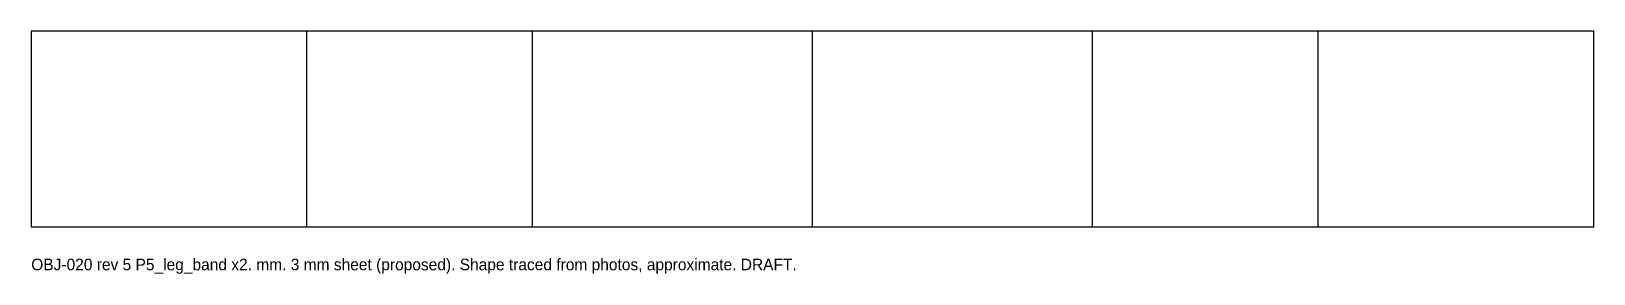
# Model space of a CAD drawing. Header units: millimetres. Extents: x 0 to 1078, y -32 to 135.
import ezdxf

# ---------------------------------------------------------------- set-up
doc = ezdxf.new("R2010")
doc.units = ezdxf.units.MM
for name, color, linetype in [('BEND', 5, 'Continuous'), ('CUT', 7, 'Continuous'), ('NOTE', 8, 'Continuous')]:
    doc.layers.add(name, color=color, linetype=linetype)

msp = doc.modelspace()

# ---------------------------------------------------------------- linework, layer by layer
at = {"layer": 'BEND'}
for p, q in [((190, 0), (190, 135)), ((345.8, 0), (345.8, 135)), ((538.9, 0), (538.9, 135)), ((731.9, 0), (731.9, 135)), ((887.7, 0), (887.7, 135))]:
    msp.add_line(p, q, dxfattribs=at)
at = {"layer": 'CUT'}
msp.add_lwpolyline([(0, 0), (1077.7, 0), (1077.7, 135), (0, 135)], close=True, dxfattribs=at)

# ---------------------------------------------------------------- texts
at = {"layer": 'NOTE'}
msp.add_text('OBJ-020 rev 5 P5_leg_band x2. mm. 3 mm sheet (proposed). Shape traced from photos, approximate. DRAFT.', height=8, dxfattribs=at).set_placement((0, -30))

doc.saveas('drawing.dxf')
